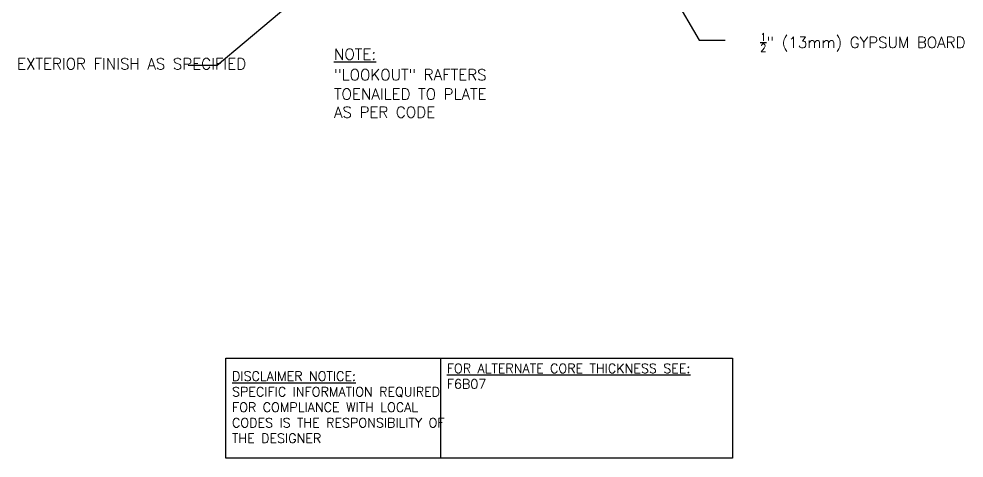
# Model space of a CAD drawing. Header units: inches. Extents: x 339 to 425, y -51 to 67.
# Drawn here: x 339.2 to 425, y -51.5 to -11.7 of the extents above; entities that cross this region are included whole.
import ezdxf

# ---------------------------------------------------------------- set-up
doc = ezdxf.new("R2010")
doc.units = ezdxf.units.IN
doc.header["$LTSCALE"] = 0.5
doc.header["$MEASUREMENT"] = 0
doc.layers.add('TEXT', color=4, linetype='Continuous')
doc.styles.add('DIM', font='romans.shx', dxfattribs={"width": 0.7})
doc.styles.add('ROMANS', font='romans.shx', dxfattribs={"height": 1.125})
doc.styles.get("Standard").update_dxf_attribs({"font": 'romans.shx', "height": 1.125})
doc.dimstyles.new('ext_12', dxfattribs={"dimscale": 12, "dimtxt": 0.09375, "dimasz": 0.09375, "dimexe": 0.09375, "dimexo": 0.0625, "dimgap": 0.0625, "dimtad": 1, "dimdec": 1, "dimzin": 3, "dimdsep": 46, "dimlunit": 4, "dimtxsty": 'DIM', "dimcen": 0.09, "dimdle": 0.09375, "dimclrt": 4, "dimadec": 0, "dimazin": 0, "dimtfac": 1, "dimtdec": 1, "dimtmove": 2, "dimatfit": 3, "dimfxl": 1, "dimfrac": 2, "dimtolj": 1, "dimtzin": 0, "dimarcsym": 0})

msp = doc.modelspace()

# ---------------------------------------------------------------- linework, layer by layer
at = {"layer": 'TEXT'}
msp.add_lwpolyline([(358.028, -42.432), (377.504, -42.432), (377.504, -51.489), (358.028, -51.489)], close=True, dxfattribs=at)
msp.add_lwpolyline([(377.504, -42.432), (403.994, -42.432), (403.994, -51.489), (377.504, -51.489)], dxfattribs=at)

# ---------------------------------------------------------------- texts
at = {"layer": 'TEXT', "style": 'ROMANS'}
for s, p in [('%%UNOTE:', (367.832, -15.393)), ('"LOOKOUT" RAFTERS', (367.832, -17.254)), ('TOENAILED TO PLATE', (367.832, -19.005)), ('AS PER CODE', (367.832, -20.647))]:
    msp.add_text(s, height=1, dxfattribs=at).set_placement(p)
at = {"layer": 'TEXT', "char_height": 1, "style": 'ROMANS'}
for s, insert, width, attachment_point in [('\\A1;{\\H0.7x;\\S1/2;}" (13mm) GYPSUM BOARD', (425.127, -12.982), 23.76684, 3), ('\\A1;EXTERIOR FINISH AS SPECIFIED', (339.073, -15.263), 20.2081, 1)]:
    msp.add_mtext(s, dxfattribs=dict(at, insert=insert, width=width, attachment_point=attachment_point))
at = {"layer": 'TEXT', "char_height": 0.84375, "attachment_point": 4}
for s, insert, width in [('{\\LDISCLAIMER NOTICE:}\\PSPECIFIC INFORMATION REQUIRED FOR COMPLIANCE WITH LOCAL CODES IS THE RESPONSIBILITY OF THE DESIGNER', (358.579, -46.881), 21.00353), ('{\\LFOR ALTERNATE CORE THICKNESS SEE:\\P}F6B07\\P\\P ', (378.067, -45.471), 34.99943)]:
    msp.add_mtext(s, dxfattribs=dict(at, insert=insert, width=width))

# ---------------------------------------------------------------- leaders
at = {"layer": 'TEXT'}
for points in [[(390.627, 4.176), (400.96, -13.622), (403.314, -13.622)], [(376.377, 0.159), (357.22, -15.925), (354.587, -15.925)]]:
    msp.add_leader(points, dimstyle='ext_12', override={"dimgap": 0.0625, "dimtad": 0}, dxfattribs=at)

doc.saveas('drawing.dxf')
